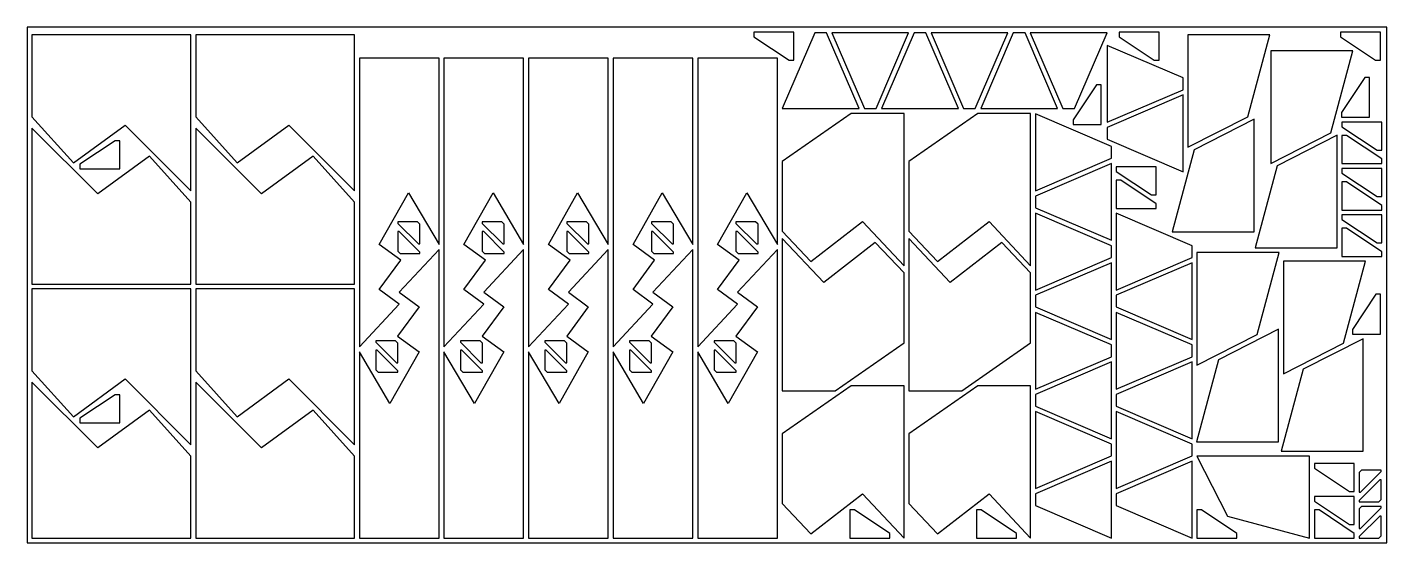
# Model space of a CAD drawing. Header units: metres. Extents: x 0 to 2900, y 0 to 1100.
import ezdxf

# ---------------------------------------------------------------- set-up
doc = ezdxf.new("R2010")
doc.units = ezdxf.units.M

msp = doc.modelspace()

# ---------------------------------------------------------------- linework, layer by layer
for points in [[(0, 0), (2900, 0), (2900, 1100), (0, 1100)], [(10.2, 908.6), (98.7, 810.8), (208.7, 891.3), (349.2, 751), (349.2, 1083.6), (10.2, 1083.6)], [(359.4, 908.6), (447.9, 810.8), (557.9, 891.3), (698.3, 751), (698.3, 1083.6), (359.4, 1083.6)], [(1625.1, 1029.5), (1635.1, 1029.5), (1635.1, 1089.5), (1550.1, 1089.5), (1550.1, 1079.5)], [(1679.9, 1088.2), (1610.4, 926.2), (1774.4, 926.2), (1704.9, 1088.2)], [(1810.6, 926.2), (1880.1, 1088.2), (1716.1, 1088.2), (1785.6, 926.2)], [(1891.6, 1088.2), (1822.1, 926.2), (1986.1, 926.2), (1916.6, 1088.2)], [(2022.3, 926.2), (2091.8, 1088.2), (1927.8, 1088.2), (1997.3, 926.2)], [(2103.3, 1088.2), (2033.8, 926.2), (2197.8, 926.2), (2128.3, 1088.2)], [(2234, 926.2), (2303.5, 1088.2), (2139.5, 1088.2), (2209, 926.2)], [(2404.1, 1029.5), (2414.1, 1029.5), (2414.1, 1089.5), (2329.1, 1089.5), (2329.1, 1079.5)], [(2603.7, 908.9), (2650.6, 1083.9), (2475.6, 1083.9), (2475.6, 843.9)], [(2876.2, 1029.5), (2886.2, 1029.5), (2886.2, 1089.5), (2801.2, 1089.5), (2801.2, 1079.5)], [(2465.3, 991.6), (2303.3, 1061.1), (2303.3, 897.1), (2465.3, 966.6)], [(2780.4, 874.5), (2827.3, 1049.5), (2652.3, 1049.5), (2652.3, 809.5)], [(878.5, 1033.6), (708.5, 1033.6), (708.5, 417.8), (793.5, 509.2), (751, 540.7), (797.2, 602.9), (751, 636.6), (813.3, 746.6), (878.5, 636.6)], [(1058.9, 1033.6), (888.9, 1033.6), (888.9, 417.8), (973.9, 509.2), (931.4, 540.7), (977.6, 602.9), (931.4, 636.6), (993.7, 746.6), (1058.9, 636.6)], [(1239.3, 1033.6), (1069.3, 1033.6), (1069.3, 417.8), (1154.3, 509.2), (1111.8, 540.7), (1157.9, 602.9), (1111.8, 636.6), (1174.1, 746.6), (1239.3, 636.6)], [(1419.7, 1033.6), (1249.7, 1033.6), (1249.7, 417.8), (1334.7, 509.2), (1292.2, 540.7), (1338.3, 602.9), (1292.2, 636.6), (1354.4, 746.6), (1419.7, 636.6)], [(1600.1, 1033.6), (1430.1, 1033.6), (1430.1, 417.8), (1515.1, 509.2), (1472.6, 540.7), (1518.7, 602.9), (1472.6, 636.6), (1534.8, 746.6), (1600.1, 636.6)], [(2803.1, 917.9), (2803.1, 907.9), (2863.1, 907.9), (2863.1, 992.9), (2853.1, 992.9)], [(2230.7, 902.2), (2230.7, 892.2), (2290.7, 892.2), (2290.7, 977.2), (2280.7, 977.2)], [(2303.3, 861), (2465.3, 791.5), (2465.3, 955.5), (2303.3, 886)], [(1870.2, 916.2), (1757.4, 916.2), (1610.4, 813.8), (1610.4, 664.8), (1671.7, 599.8), (1781.7, 685.3), (1870.2, 591.2)], [(2140.3, 916.2), (2027.5, 916.2), (1880.5, 813.8), (1880.5, 664.8), (1941.8, 599.8), (2051.8, 685.3), (2140.3, 591.2)], [(2312.6, 845.5), (2150.6, 915), (2150.6, 751), (2312.6, 820.5)], [(2489.1, 838.7), (2442.2, 663.7), (2617.2, 663.7), (2617.2, 903.7)], [(349.2, 726.9), (260.7, 824.8), (150.7, 744.2), (10.2, 884.6), (10.2, 551.9), (349.2, 551.9)], [(698.3, 726.9), (609.8, 824.8), (499.8, 744.2), (359.4, 884.6), (359.4, 551.9), (698.3, 551.9)], [(2879.1, 837.7), (2889.1, 837.7), (2889.1, 897.7), (2804.1, 897.7), (2804.1, 887.7)], [(187.3, 857.5), (112.3, 807.5), (112.3, 797.5), (197.3, 797.5), (197.3, 857.5)], [(2665.8, 804.3), (2618.9, 629.3), (2793.9, 629.3), (2793.9, 869.3)], [(2814.1, 868.9), (2804.1, 868.9), (2804.1, 808.9), (2889.1, 808.9), (2889.1, 818.9)], [(2150.6, 714.8), (2312.6, 645.3), (2312.6, 809.3), (2150.6, 739.8)], [(2397.9, 742.2), (2407.9, 742.2), (2407.9, 802.2), (2322.9, 802.2), (2322.9, 792.2)], [(2879.1, 738.7), (2889.1, 738.7), (2889.1, 798.7), (2804.1, 798.7), (2804.1, 788.7)], [(2332.9, 773.4), (2322.9, 773.4), (2322.9, 713.4), (2407.9, 713.4), (2407.9, 723.4)], [(2814.1, 769.9), (2804.1, 769.9), (2804.1, 709.9), (2889.1, 709.9), (2889.1, 719.9)], [(2312.6, 633.8), (2150.6, 703.3), (2150.6, 539.3), (2312.6, 608.8)], [(2484.9, 633.8), (2322.9, 703.3), (2322.9, 539.3), (2484.9, 608.8)], [(2879.1, 639.7), (2889.1, 639.7), (2889.1, 699.7), (2804.1, 699.7), (2804.1, 689.7)], [(834.3, 637.5), (837.3, 637.5), (837.3, 679.5), (832.3, 684.5), (790.3, 684.5), (790.3, 681.5)], [(1014.7, 637.5), (1017.7, 637.5), (1017.7, 679.5), (1012.7, 684.5), (970.7, 684.5), (970.7, 681.5)], [(1195.1, 637.5), (1198.1, 637.5), (1198.1, 679.5), (1193.1, 684.5), (1151.1, 684.5), (1151.1, 681.5)], [(1375.5, 637.5), (1378.5, 637.5), (1378.5, 679.5), (1373.5, 684.5), (1331.5, 684.5), (1331.5, 681.5)], [(1555.8, 637.5), (1558.8, 637.5), (1558.8, 679.5), (1553.8, 684.5), (1511.8, 684.5), (1511.8, 681.5)], [(2814.1, 670.9), (2804.1, 670.9), (2804.1, 610.9), (2889.1, 610.9), (2889.1, 620.9)], [(793.3, 664.3), (790.3, 664.3), (790.3, 622.3), (795.3, 617.3), (837.3, 617.3), (837.3, 620.3)], [(973.7, 664.3), (970.7, 664.3), (970.7, 622.3), (975.7, 617.3), (1017.7, 617.3), (1017.7, 620.3)], [(1154.1, 664.3), (1151.1, 664.3), (1151.1, 622.3), (1156.1, 617.3), (1198.1, 617.3), (1198.1, 620.3)], [(1334.5, 664.3), (1331.5, 664.3), (1331.5, 622.3), (1336.5, 617.3), (1378.5, 617.3), (1378.5, 620.3)], [(1514.8, 664.3), (1511.8, 664.3), (1511.8, 622.3), (1516.8, 617.3), (1558.8, 617.3), (1558.8, 620.3)], [(1610.4, 324.4), (1723.2, 324.4), (1870.2, 426.8), (1870.2, 575.8), (1808.9, 640.7), (1698.9, 555.3), (1610.4, 649.4)], [(1880.5, 324.4), (1993.3, 324.4), (2140.3, 426.8), (2140.3, 575.8), (2079, 640.7), (1969, 555.3), (1880.5, 649.4)], [(708.5, 10.2), (878.5, 10.2), (878.5, 626), (793.5, 534.6), (836, 503.1), (789.9, 440.9), (836, 407.2), (773.8, 297.2), (708.5, 407.2)], [(888.9, 10.2), (1058.9, 10.2), (1058.9, 626), (973.9, 534.6), (1016.4, 503.1), (970.3, 440.9), (1016.4, 407.2), (954.2, 297.2), (888.9, 407.2)], [(1069.3, 10.2), (1239.3, 10.2), (1239.3, 626), (1154.3, 534.6), (1196.8, 503.1), (1150.7, 440.9), (1196.8, 407.2), (1134.5, 297.2), (1069.3, 407.2)], [(1249.7, 10.2), (1419.7, 10.2), (1419.7, 626), (1334.7, 534.6), (1377.2, 503.1), (1331, 440.9), (1377.2, 407.2), (1314.9, 297.2), (1249.7, 407.2)], [(1430.1, 10.2), (1600.1, 10.2), (1600.1, 626), (1515.1, 534.6), (1557.6, 503.1), (1511.4, 440.9), (1557.6, 407.2), (1495.3, 297.2), (1430.1, 407.2)], [(2623.2, 444.1), (2670.1, 619.1), (2495.1, 619.1), (2495.1, 379.1)], [(2150.6, 503.1), (2312.6, 433.6), (2312.6, 597.6), (2150.6, 528.1)], [(2322.9, 503.1), (2484.9, 433.6), (2484.9, 597.6), (2322.9, 528.1)], [(2807.5, 425.7), (2854.4, 600.7), (2679.4, 600.7), (2679.4, 360.7)], [(10.2, 366.9), (98.7, 269), (208.7, 349.6), (349.2, 209.3), (349.2, 541.9), (10.2, 541.9)], [(359.4, 366.9), (447.9, 269), (557.9, 349.6), (698.3, 209.3), (698.3, 541.9), (359.4, 541.9)], [(2826.5, 455.4), (2826.5, 445.4), (2886.5, 445.4), (2886.5, 530.4), (2876.5, 530.4)], [(2312.6, 422.1), (2150.6, 491.6), (2150.6, 327.6), (2312.6, 397.1)], [(2484.9, 422.1), (2322.9, 491.6), (2322.9, 327.6), (2484.9, 397.1)], [(2541.1, 390.5), (2494.2, 215.5), (2669.2, 215.5), (2669.2, 455.5)], [(2721.6, 370.2), (2674.7, 195.2), (2849.7, 195.2), (2849.7, 435.2)], [(787.5, 384.1), (790.5, 384.1), (790.5, 426.1), (785.5, 431.1), (743.5, 431.1), (743.5, 428.1)], [(746.5, 410.8), (743.5, 410.8), (743.5, 368.8), (748.5, 363.8), (790.5, 363.8), (790.5, 366.8)], [(967.9, 384.1), (970.9, 384.1), (970.9, 426.1), (965.9, 431.1), (923.9, 431.1), (923.9, 428.1)], [(926.9, 410.8), (923.9, 410.8), (923.9, 368.8), (928.9, 363.8), (970.9, 363.8), (970.9, 366.8)], [(1148.3, 384.1), (1151.3, 384.1), (1151.3, 426.1), (1146.3, 431.1), (1104.3, 431.1), (1104.3, 428.1)], [(1107.3, 410.8), (1104.3, 410.8), (1104.3, 368.8), (1109.3, 363.8), (1151.3, 363.8), (1151.3, 366.8)], [(1328.7, 384.1), (1331.7, 384.1), (1331.7, 426.1), (1326.7, 431.1), (1284.7, 431.1), (1284.7, 428.1)], [(1287.7, 410.8), (1284.7, 410.8), (1284.7, 368.8), (1289.7, 363.8), (1331.7, 363.8), (1331.7, 366.8)], [(1509.1, 384.1), (1512.1, 384.1), (1512.1, 426.1), (1507.1, 431.1), (1465.1, 431.1), (1465.1, 428.1)], [(1468.1, 410.8), (1465.1, 410.8), (1465.1, 368.8), (1470.1, 363.8), (1512.1, 363.8), (1512.1, 366.8)], [(2150.6, 291.4), (2312.6, 221.9), (2312.6, 385.9), (2150.6, 316.4)], [(2322.9, 291.4), (2484.9, 221.9), (2484.9, 385.9), (2322.9, 316.4)], [(349.2, 185.2), (260.7, 283.1), (150.7, 202.5), (10.2, 342.9), (10.2, 10.2), (349.2, 10.2)], [(698.3, 185.2), (609.8, 283.1), (499.8, 202.5), (359.4, 342.9), (359.4, 10.2), (698.3, 10.2)], [(1870.2, 335.2), (1757.4, 335.2), (1610.4, 232.8), (1610.4, 83.8), (1671.7, 18.9), (1781.7, 104.3), (1870.2, 10.2)], [(2140.3, 335.2), (2027.5, 335.2), (1880.5, 232.8), (1880.5, 83.8), (1941.8, 18.9), (2051.8, 104.3), (2140.3, 10.2)], [(187.3, 315.8), (112.3, 265.8), (112.3, 255.8), (197.3, 255.8), (197.3, 315.8)], [(2312.6, 210.4), (2150.6, 279.9), (2150.6, 115.9), (2312.6, 185.4)], [(2484.9, 210.4), (2322.9, 279.9), (2322.9, 115.9), (2484.9, 185.4)], [(2150.6, 79.7), (2312.6, 10.2), (2312.6, 174.2), (2150.6, 104.7)], [(2322.9, 79.7), (2484.9, 10.2), (2484.9, 174.2), (2322.9, 104.7)], [(2560.1, 57.1), (2735.1, 10.2), (2735.1, 185.2), (2495.1, 185.2)], [(2820.5, 109.2), (2830.5, 109.2), (2830.5, 169.2), (2745.5, 169.2), (2745.5, 159.2)], [(2843.8, 107.8), (2887.8, 151.8), (2887.8, 154.8), (2845.8, 154.8), (2840.8, 149.8), (2840.8, 107.8)], [(2884.8, 134.6), (2840.8, 90.6), (2840.8, 87.6), (2882.8, 87.6), (2887.8, 92.6), (2887.8, 134.6)], [(2820.5, 39), (2830.5, 39), (2830.5, 99), (2745.5, 99), (2745.5, 89)], [(1764.9, 70.2), (1754.9, 70.2), (1754.9, 10.2), (1839.9, 10.2), (1839.9, 20.2)], [(2034.9, 70.2), (2024.9, 70.2), (2024.9, 10.2), (2109.9, 10.2), (2109.9, 20.2)], [(2505.1, 70.2), (2495.1, 70.2), (2495.1, 10.2), (2580.1, 10.2), (2580.1, 20.2)], [(2755.5, 70.2), (2745.5, 70.2), (2745.5, 10.2), (2830.5, 10.2), (2830.5, 20.2)], [(2843.8, 30.5), (2887.8, 74.5), (2887.8, 77.5), (2845.8, 77.5), (2840.8, 72.5), (2840.8, 30.5)], [(2884.8, 57.2), (2840.8, 13.2), (2840.8, 10.2), (2882.8, 10.2), (2887.8, 15.2), (2887.8, 57.2)]]:
    msp.add_lwpolyline(points, close=True)

doc.saveas('drawing.dxf')
